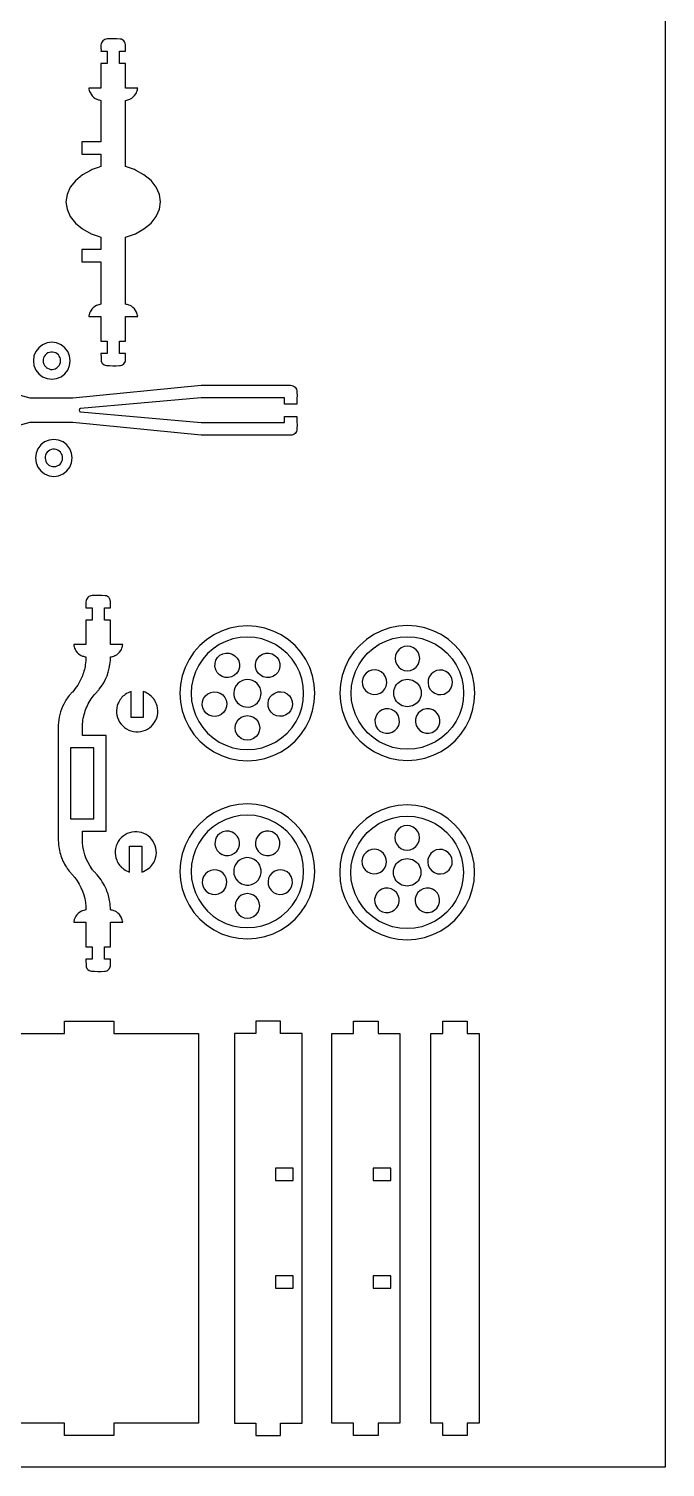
# Model space of a CAD drawing. Extents: x -160 to 304, y -193 to 452.
# Drawn here: x 148.4 to 303.9, y -193.1 to 158.5 of the extents above; entities that cross this region are included whole.
import ezdxf

# ---------------------------------------------------------------- set-up
doc = ezdxf.new("R2010")
doc.units = 0
doc.header["$MEASUREMENT"] = 0
doc.layers.get('0').update_dxf_attribs({"linetype": 'CONTINUOUS'})
doc.layers.add('ENGRAVE', color=1, linetype='CONTINUOUS')
doc.layers.add('LAYER_1', color=18, linetype='CONTINUOUS')

msp = doc.modelspace()

# ---------------------------------------------------------------- linework, layer by layer
msp.add_lwpolyline([(-160.27, -193.09), (-160.27, 452.13), (303.91, 452.13), (303.91, -193.09)], close=True)
at = {"layer": 'ENGRAVE'}
for points in [[(194.92, -15.86), (196.53, -16.65), (198.24, -17.23), (200, -17.58), (201.79, -17.7), (203.59, -17.58), (205.35, -17.23), (207.05, -16.65), (208.67, -15.86), (210.16, -14.86), (211.52, -13.67), (212.7, -12.32), (213.7, -10.83), (214.5, -9.21), (215.07, -7.51), (215.42, -5.75), (215.54, -3.95), (215.42, -2.16), (215.07, -0.39), (214.5, 1.31), (213.7, 2.92), (212.7, 4.42), (211.52, 5.77), (210.16, 6.96), (208.67, 7.95), (207.05, 8.75), (205.35, 9.33), (203.59, 9.68), (201.79, 9.8), (200, 9.68), (198.24, 9.33), (196.53, 8.75), (194.92, 7.95), (193.42, 6.96), (192.07, 5.77), (190.89, 4.42), (189.89, 2.92), (189.09, 1.31), (188.51, -0.39), (188.16, -2.16), (188.05, -3.95), (188.16, -5.75), (188.51, -7.51), (189.09, -9.21), (189.89, -10.83), (190.89, -12.32), (192.07, -13.67), (193.42, -14.86)], [(232.53, -14.78), (231.17, -13.59), (229.99, -12.24), (228.99, -10.75), (228.19, -9.13), (227.62, -7.43), (227.27, -5.67), (227.15, -3.87), (227.27, -2.08), (227.62, -0.31), (228.19, 1.39), (228.99, 3), (229.99, 4.5), (231.17, 5.85), (232.53, 7.03), (234.02, 8.03), (235.63, 8.83), (237.34, 9.41), (239.1, 9.76), (240.9, 9.88), (242.69, 9.76), (244.45, 9.41), (246.16, 8.83), (247.77, 8.03), (249.27, 7.03), (250.62, 5.85), (251.8, 4.5), (252.8, 3), (253.6, 1.39), (254.18, -0.31), (254.53, -2.08), (254.64, -3.87), (254.53, -5.67), (254.18, -7.43), (253.6, -9.13), (252.8, -10.75), (251.8, -12.24), (250.62, -13.59), (249.27, -14.78), (247.77, -15.78), (246.16, -16.57), (244.45, -17.15), (242.69, -17.5), (240.9, -17.62), (239.1, -17.5), (237.34, -17.15), (235.63, -16.57), (234.02, -15.78)], [(193.42, -58.37), (194.92, -59.37), (196.53, -60.17), (198.24, -60.75), (200, -61.1), (201.79, -61.21), (203.59, -61.1), (205.35, -60.75), (207.05, -60.17), (208.67, -59.37), (210.16, -58.37), (211.52, -57.19), (212.7, -55.84), (213.7, -54.34), (214.5, -52.73), (215.07, -51.02), (215.42, -49.26), (215.54, -47.47), (215.42, -45.67), (215.07, -43.91), (214.5, -42.2), (213.7, -40.59), (212.7, -39.1), (211.52, -37.74), (210.16, -36.56), (208.67, -35.56), (207.05, -34.76), (205.35, -34.19), (203.59, -33.84), (201.79, -33.72), (200, -33.84), (198.24, -34.19), (196.53, -34.76), (194.92, -35.56), (193.42, -36.56), (192.07, -37.74), (190.89, -39.1), (189.89, -40.59), (189.09, -42.2), (188.51, -43.91), (188.16, -45.67), (188.05, -47.47), (188.16, -49.26), (188.51, -51.02), (189.09, -52.73), (189.89, -54.34), (190.89, -55.84), (192.07, -57.19)], [(233.95, -59.61), (232.46, -58.61), (231.1, -57.42), (229.92, -56.07), (228.92, -54.58), (228.12, -52.96), (227.55, -51.26), (227.19, -49.5), (227.08, -47.7), (227.19, -45.91), (227.55, -44.14), (228.12, -42.44), (228.92, -40.83), (229.92, -39.33), (231.1, -37.98), (232.46, -36.8), (233.95, -35.8), (235.56, -35), (237.27, -34.42), (239.03, -34.07), (240.83, -33.95), (242.62, -34.07), (244.38, -34.42), (246.09, -35), (247.7, -35.8), (249.19, -36.8), (250.55, -37.98), (251.73, -39.33), (252.73, -40.83), (253.53, -42.44), (254.1, -44.14), (254.46, -45.91), (254.57, -47.7), (254.46, -49.5), (254.1, -51.26), (253.53, -52.96), (252.73, -54.58), (251.73, -56.07), (250.55, -57.42), (249.19, -58.61), (247.7, -59.61), (246.09, -60.4), (244.38, -60.98), (242.62, -61.33), (240.83, -61.45), (239.03, -61.33), (237.27, -60.98), (235.56, -60.4)]]:
    msp.add_lwpolyline(points, close=True, dxfattribs=at)
at = {"layer": 'LAYER_1'}
for points in [[(172.01, 79.14), (170.51, 79.14), (170.51, 82.14), (172.01, 82.14), (172.01, 88.14), (175.01, 88.14, 0.065228), (174.68, 89.22, 0.148337), (173.44, 90.64, 0.0567), (172.85, 90.93, 0.042505), (172.01, 91.14), (172.01, 107.5, -0.003944), (173.94, 108.19, 0.023671), (174.41, 108.38), (176.52, 109.55), (178.24, 110.97), (179.52, 112.59), (180.31, 114.34), (180.57, 116.16), (180.31, 117.98), (179.52, 119.73), (178.24, 121.35), (176.52, 122.77), (174.41, 123.94, 0.023671), (173.94, 124.13, -0.003944), (172.01, 124.82), (172.01, 140.97, 0.065228), (173.09, 141.29, 0.148337), (174.51, 142.53, 0.0567), (174.8, 143.12, 0.042505), (175.01, 143.97), (172.01, 143.97), (172.01, 149.97), (170.51, 149.97), (170.51, 152.97), (172.01, 152.97, 0.006529), (171.99, 154.54, 0.260864), (171.26, 155.77, 0.118127), (170.69, 155.93, 0.021662), (167.51, 155.97, 0.190424), (166.47, 155.51, 0.190352), (166.01, 154.47, 0.012268), (166.01, 153.72, -0.004089), (166.01, 152.97), (167.51, 152.97), (167.51, 149.97), (166.01, 149.97), (166.01, 143.97), (163.01, 143.97, 0.065228), (163.34, 142.88, 0.148337), (164.58, 141.46, 0.0567), (165.17, 141.18, 0.042505), (166.01, 140.97), (166.01, 130.82), (161.35, 130.82), (161.35, 127.82), (166.01, 127.82), (166.01, 124.82, -0.00393), (164.08, 124.13, 0.023583), (163.61, 123.94), (161.5, 122.76), (159.78, 121.34), (158.5, 119.72), (157.71, 117.98), (157.45, 116.16), (157.71, 114.34), (158.5, 112.59), (159.78, 110.98), (161.5, 109.55), (163.61, 108.38, 0.023583), (164.08, 108.19, -0.00393), (166.01, 107.5), (166.01, 104.5), (161.35, 104.5), (161.35, 101.5), (166.01, 101.5), (166.01, 91.14, 0.065228), (164.93, 90.81, 0.148337), (163.51, 89.57, 0.0567), (163.23, 88.98, 0.042505), (163.01, 88.14), (166.01, 88.14), (166.01, 82.14), (167.51, 82.14), (167.51, 79.14), (166.01, 79.14, 0.006529), (166.03, 77.57, 0.260864), (166.76, 76.34, 0.118127), (167.33, 76.17, 0.021662), (170.51, 76.14, 0.190424), (171.56, 76.59, 0.190352), (172.01, 77.64, 0.012268), (172.02, 78.39, -0.004089)], [(152.93, 75.49, 0.936602), (155.29, 79.02, 0.936602), (152.49, 75.82, 0.032737), (152.7, 75.64, 0.032737)], [(153.42, 51.74, 0.936602), (155.78, 55.27, 0.936602), (152.98, 52.08, 0.032737), (153.19, 51.89, 0.032737)], [(168.34, -68.88), (166.84, -68.88), (166.84, -65.88), (168.34, -65.88), (168.34, -59.88), (171.34, -59.88, 0.065228), (171.01, -58.8, 0.148337), (169.77, -57.38, 0.0567), (169.18, -57.1, 0.042505), (168.34, -56.88, 0.026399), (168.16, -54.94, 0.064422), (167.32, -51.9, 0.082666), (165.05, -48.31, 0.005773), (164.49, -47.69, -0.027956), (163.95, -47.05, -0.16647), (161.47, -39.33, -0.005228), (161.5, -38.47, 0.010117), (161.52, -37.61), (167.31, -37.61), (167.31, -14.29), (161.52, -14.29, 0.009072), (161.48, -12.63, -0.037192), (161.55, -10.96, -0.074367), (162.52, -7.31, -0.077224), (164.46, -4.24, -0.012509), (165.04, -3.61, 0.02617), (165.6, -2.97, 0.149562), (168.31, 4.09, 0.012372), (168.32, 4.52, -0.004124), (168.34, 4.95, 0.065228), (169.42, 5.27, 0.148337), (170.84, 6.51, 0.0567), (171.12, 7.1, 0.042505), (171.34, 7.95), (168.34, 7.95), (168.34, 13.95), (166.84, 13.95), (166.84, 16.95), (168.34, 16.95, 0.006529), (168.32, 18.52, 0.260864), (167.59, 19.74, 0.118127), (167.02, 19.91, 0.021662), (163.84, 19.95, 0.190424), (162.79, 19.49, 0.190352), (162.34, 18.45, 0.012268), (162.33, 17.7, -0.004089), (162.34, 16.95), (163.84, 16.95), (163.84, 13.95), (162.34, 13.95), (162.34, 7.95), (159.34, 7.95, 0.065228), (159.67, 6.86, 0.148337), (160.91, 5.44, 0.0567), (161.5, 5.16, 0.042505), (162.34, 4.95, -0.026399), (162.17, 3, -0.064422), (161.32, -0.04, -0.082666), (159.05, -3.63, -0.018345), (158.76, -3.93, 0.022041), (158.47, -4.24, 0.061507), (156.9, -6.57, 0.107635), (155.55, -11.76, 0.01196), (155.55, -12.17, -0.002886), (155.55, -12.58, 0.000825), (155.53, -25.97, 0.000825), (155.55, -39.36, 0.033004), (155.7, -41.5, 0.075197), (156.71, -44.93, 0.033003), (157.54, -46.45, 0.036703), (158.47, -47.69, 0.013791), (159.04, -48.32, -0.026597), (159.6, -48.97, -0.149562), (162.31, -56.03, -0.012372), (162.33, -56.46, 0.004124), (162.34, -56.88, 0.065228), (161.26, -57.21, 0.148337), (159.83, -58.45, 0.0567), (159.55, -59.04, 0.042505), (159.34, -59.88), (162.34, -59.88), (162.34, -65.88), (163.84, -65.88), (163.84, -68.88), (162.34, -68.88, 0.006529), (162.36, -70.46, 0.260864), (163.09, -71.68, 0.118127), (163.66, -71.85, 0.021662), (166.84, -71.88, 0.190424), (167.88, -71.43, 0.190352), (168.34, -70.38, 0.012268), (168.34, -69.63, -0.004089)], [(200.11, -6.86, 0.967799), (203.66, -1.16, 0.967799), (199.75, -6.62, 0.016364), (199.93, -6.75, 0.016364)], [(176.35, -3.52), (176.35, -9.82), (173.35, -9.82), (173.35, -3.52, 0.069827), (171.93, -4.23, 0.143963), (170.19, -6.39, 0.513852), (174.52, -13.35, 0.513741), (179.72, -7.01, 0.165644), (177.94, -4.37, 0.081484)], [(173.01, -47.63), (173.01, -41.33), (176.01, -41.33), (176.01, -47.63, 0.081484), (177.6, -46.78, 0.165644), (179.37, -44.14, 0.513741), (174.17, -37.8, 0.513852), (169.85, -44.76, 0.143963), (171.59, -46.92, 0.069827)], [(199.75, -50.13, 0.967799), (204.01, -44.94, 0.967799), (199.42, -49.84, 0.016364), (199.58, -49.99, 0.016364)]]:
    msp.add_lwpolyline(points, format="xyb", close=True, dxfattribs=at)
for points in [[(151.74, 73.42), (152.82, 72.97), (153.99, 72.82), (155.16, 72.97), (156.25, 73.42), (157.18, 74.14), (157.9, 75.07), (158.35, 76.16), (158.5, 77.33), (158.35, 78.5), (157.9, 79.58), (157.18, 80.52), (156.25, 81.24), (155.16, 81.69), (153.99, 81.84), (152.82, 81.69), (151.74, 81.24), (150.8, 80.52), (150.08, 79.58), (149.63, 78.5), (149.48, 77.33), (149.63, 76.16), (150.08, 75.07), (150.8, 74.14)], [(152.23, 49.67), (153.32, 49.22), (154.48, 49.07), (155.65, 49.22), (156.74, 49.67), (157.67, 50.39), (158.39, 51.32), (158.84, 52.41), (159, 53.58), (158.84, 54.75), (158.39, 55.84), (157.67, 56.77), (156.74, 57.49), (155.65, 57.94), (154.48, 58.09), (153.32, 57.94), (152.23, 57.49), (151.29, 56.77), (150.58, 55.84), (150.13, 54.75), (149.97, 53.58), (150.13, 52.41), (150.58, 51.32), (151.29, 50.39)], [(193.55, -18.23), (195.49, -19.18), (197.53, -19.87), (199.64, -20.3), (201.79, -20.44), (203.95, -20.3), (206.06, -19.87), (208.1, -19.18), (210.04, -18.23), (211.83, -17.03), (213.45, -15.61), (214.87, -13.99), (216.07, -12.19), (217.02, -10.26), (217.72, -8.22), (218.14, -6.1), (218.28, -3.95), (218.14, -1.8), (217.72, 0.31), (217.02, 2.36), (216.07, 4.29), (214.87, 6.08), (213.45, 7.7), (211.83, 9.13), (210.04, 10.32), (208.1, 11.28), (206.06, 11.97), (203.95, 12.39), (201.79, 12.53), (199.64, 12.39), (197.53, 11.97), (195.49, 11.28), (193.55, 10.32), (191.76, 9.13), (190.14, 7.7), (188.72, 6.08), (187.52, 4.29), (186.56, 2.36), (185.87, 0.31), (185.45, -1.8), (185.31, -3.95), (185.45, -6.1), (185.87, -8.22), (186.56, -10.26), (187.52, -12.19), (188.72, -13.99), (190.14, -15.61), (191.76, -17.03)], [(232.65, -18.15), (234.59, -19.1), (236.63, -19.8), (238.74, -20.22), (240.9, -20.36), (243.05, -20.22), (245.16, -19.8), (247.2, -19.1), (249.14, -18.15), (250.93, -16.95), (252.55, -15.53), (253.97, -13.91), (255.17, -12.12), (256.13, -10.18), (256.82, -8.14), (257.24, -6.02), (257.38, -3.87), (257.24, -1.72), (256.82, 0.39), (256.13, 2.44), (255.17, 4.37), (253.97, 6.16), (252.55, 7.78), (250.93, 9.2), (249.14, 10.4), (247.2, 11.36), (245.16, 12.05), (243.05, 12.47), (240.9, 12.61), (238.74, 12.47), (236.63, 12.05), (234.59, 11.36), (232.65, 10.4), (230.86, 9.2), (229.24, 7.78), (227.82, 6.16), (226.62, 4.37), (225.67, 2.44), (224.97, 0.39), (224.55, -1.72), (224.41, -3.87), (224.55, -6.02), (224.97, -8.14), (225.67, -10.18), (226.62, -12.12), (227.82, -13.91), (229.24, -15.53), (230.86, -16.95)], [(240.12, 1.67), (240.9, 1.57), (241.67, 1.67), (242.4, 1.97), (243.02, 2.45), (243.5, 3.07), (243.8, 3.8), (243.9, 4.58), (243.8, 5.36), (243.5, 6.08), (243.02, 6.7), (242.4, 7.18), (241.67, 7.48), (240.9, 7.58), (240.12, 7.48), (239.39, 7.18), (238.77, 6.7), (238.29, 6.08), (237.99, 5.36), (237.89, 4.58), (237.99, 3.8), (238.29, 3.07), (238.77, 2.45), (239.39, 1.97)], [(194.41, 1.14), (194.04, 1.83), (193.86, 2.6), (193.88, 3.38), (194.11, 4.13), (194.52, 4.8), (195.09, 5.34), (195.78, 5.71), (196.55, 5.89), (197.33, 5.87), (198.08, 5.65), (198.75, 5.23), (199.29, 4.66), (199.66, 3.97), (199.84, 3.21), (199.82, 2.42), (199.59, 1.67), (199.18, 1), (198.61, 0.46), (197.92, 0.09), (197.15, -0.09), (196.37, -0.07), (195.62, 0.16), (194.95, 0.57)], [(204.41, 1), (204, 1.67), (203.78, 2.42), (203.76, 3.2), (203.94, 3.97), (204.31, 4.66), (204.85, 5.23), (205.52, 5.64), (206.27, 5.86), (207.06, 5.89), (207.82, 5.7), (208.51, 5.33), (209.08, 4.79), (209.49, 4.12), (209.72, 3.37), (209.74, 2.58), (209.56, 1.82), (209.19, 1.13), (208.65, 0.56), (207.98, 0.15), (207.22, -0.08), (206.44, -0.1), (205.68, 0.08), (204.98, 0.46)], [(231.93, -4.11), (232.7, -4.25), (233.48, -4.19), (234.22, -3.93), (234.87, -3.49), (235.38, -2.89), (235.72, -2.18), (235.87, -1.41), (235.81, -0.63), (235.55, 0.11), (235.1, 0.76), (234.51, 1.27), (233.8, 1.61), (233.03, 1.76), (232.24, 1.7), (231.5, 1.43), (230.85, 0.99), (230.34, 0.39), (230, -0.31), (229.86, -1.09), (229.92, -1.87), (230.18, -2.61), (230.62, -3.26), (231.22, -3.77)], [(248.31, -4.2), (249.09, -4.27), (249.86, -4.12), (250.57, -3.78), (251.17, -3.27), (251.61, -2.63), (251.87, -1.89), (251.94, -1.1), (251.79, -0.33), (251.45, 0.38), (250.94, 0.97), (250.3, 1.42), (249.56, 1.68), (248.77, 1.74), (248, 1.6), (247.29, 1.26), (246.7, 0.75), (246.25, 0.1), (245.99, -0.64), (245.93, -1.42), (246.07, -2.19), (246.41, -2.9), (246.92, -3.5), (247.57, -3.94)], [(239.22, -6.78), (238.85, -6.54), (238.52, -6.25), (238.23, -5.92), (237.99, -5.55), (237.79, -5.16), (237.65, -4.74), (237.56, -4.31), (237.54, -3.87), (237.56, -3.43), (237.65, -3), (237.79, -2.59), (237.99, -2.19), (238.23, -1.83), (238.52, -1.5), (238.85, -1.21), (239.22, -0.96), (239.61, -0.77), (240.03, -0.63), (240.46, -0.54), (240.9, -0.51), (241.33, -0.54), (241.77, -0.63), (242.18, -0.77), (242.58, -0.96), (242.94, -1.21), (243.27, -1.5), (243.56, -1.83), (243.81, -2.19), (244, -2.59), (244.14, -3), (244.23, -3.43), (244.26, -3.87), (244.23, -4.31), (244.14, -4.74), (244, -5.16), (243.81, -5.55), (243.56, -5.92), (243.27, -6.25), (242.94, -6.54), (242.58, -6.78), (242.18, -6.98), (241.77, -7.12), (241.33, -7.2), (240.9, -7.23), (240.46, -7.2), (240.03, -7.12), (239.61, -6.98)], [(191.24, -8.22), (190.9, -7.51), (190.76, -6.74), (190.82, -5.96), (191.08, -5.22), (191.52, -4.57), (192.12, -4.06), (192.83, -3.72), (193.6, -3.57), (194.38, -3.63), (195.12, -3.89), (195.77, -4.34), (196.28, -4.93), (196.62, -5.64), (196.76, -6.41), (196.7, -7.2), (196.44, -7.94), (196, -8.59), (195.4, -9.1), (194.7, -9.44), (193.92, -9.58), (193.14, -9.52), (192.4, -9.26), (191.75, -8.82)], [(207.59, -8.58), (207.15, -7.93), (206.89, -7.19), (206.83, -6.41), (206.97, -5.63), (207.31, -4.92), (207.82, -4.33), (208.46, -3.88), (209.2, -3.62), (209.99, -3.56), (210.76, -3.7), (211.47, -4.04), (212.07, -4.55), (212.51, -5.2), (212.77, -5.94), (212.83, -6.72), (212.69, -7.49), (212.35, -8.2), (211.84, -8.8), (211.2, -9.24), (210.46, -9.51), (209.67, -9.57), (208.9, -9.42), (208.19, -9.09)], [(199.67, -14.53), (199.19, -13.91), (198.89, -13.18), (198.79, -12.4), (198.89, -11.62), (199.19, -10.9), (199.67, -10.28), (200.29, -9.8), (201.02, -9.5), (201.79, -9.39), (202.57, -9.5), (203.3, -9.8), (203.92, -10.28), (204.4, -10.9), (204.7, -11.62), (204.8, -12.4), (204.7, -13.18), (204.4, -13.91), (203.92, -14.53), (203.3, -15.01), (202.57, -15.31), (201.79, -15.41), (201.02, -15.31), (200.29, -15.01)], [(234.88, -13.54), (235.65, -13.72), (236.43, -13.7), (237.19, -13.47), (237.85, -13.06), (238.39, -12.49), (238.76, -11.79), (238.95, -11.03), (238.92, -10.25), (238.7, -9.49), (238.28, -8.83), (237.71, -8.29), (237.02, -7.91), (236.26, -7.73), (235.47, -7.76), (234.72, -7.98), (234.05, -8.4), (233.51, -8.97), (233.14, -9.66), (232.96, -10.42), (232.98, -11.21), (233.21, -11.96), (233.62, -12.63), (234.19, -13.17)], [(244.62, -13.46), (245.37, -13.69), (246.16, -13.71), (246.92, -13.53), (247.61, -13.15), (248.18, -12.62), (248.6, -11.95), (248.82, -11.19), (248.84, -10.41), (248.66, -9.65), (248.29, -8.95), (247.75, -8.38), (247.08, -7.97), (246.33, -7.75), (245.54, -7.73), (244.78, -7.91), (244.09, -8.28), (243.52, -8.82), (243.1, -9.49), (242.88, -10.24), (242.86, -11.03), (243.04, -11.79), (243.41, -12.48), (243.95, -13.05)], [(158.56, -34.6), (164.3, -34.6), (164.3, -17.3), (158.56, -17.3)], [(193.55, -61.74), (195.49, -62.7), (197.53, -63.39), (199.64, -63.81), (201.79, -63.95), (203.95, -63.81), (206.06, -63.39), (208.1, -62.7), (210.04, -61.74), (211.83, -60.54), (213.45, -59.12), (214.87, -57.5), (216.07, -55.71), (217.02, -53.77), (217.72, -51.73), (218.14, -49.62), (218.28, -47.47), (218.14, -45.31), (217.72, -43.2), (217.02, -41.16), (216.07, -39.22), (214.87, -37.43), (213.45, -35.81), (211.83, -34.39), (210.04, -33.19), (208.1, -32.24), (206.06, -31.54), (203.95, -31.12), (201.79, -30.98), (199.64, -31.12), (197.53, -31.54), (195.49, -32.24), (193.55, -33.19), (191.76, -34.39), (190.14, -35.81), (188.72, -37.43), (187.52, -39.22), (186.56, -41.16), (185.87, -43.2), (185.45, -45.31), (185.31, -47.47), (185.45, -49.62), (185.87, -51.73), (186.56, -53.77), (187.52, -55.71), (188.72, -57.5), (190.14, -59.12), (191.76, -60.54)], [(234.52, -62.93), (236.56, -63.63), (238.67, -64.05), (240.83, -64.19), (242.98, -64.05), (245.09, -63.63), (247.13, -62.93), (249.07, -61.98), (250.86, -60.78), (252.48, -59.36), (253.9, -57.74), (255.1, -55.94), (256.05, -54.01), (256.75, -51.97), (257.17, -49.85), (257.31, -47.7), (257.17, -45.55), (256.75, -43.44), (256.05, -41.39), (255.1, -39.46), (253.9, -37.67), (252.48, -36.05), (250.86, -34.62), (249.07, -33.43), (247.13, -32.47), (245.09, -31.78), (242.98, -31.36), (240.83, -31.22), (238.67, -31.36), (236.56, -31.78), (234.52, -32.47), (232.58, -33.43), (230.79, -34.62), (229.17, -36.05), (227.75, -37.67), (226.55, -39.46), (225.6, -41.39), (224.9, -43.44), (224.48, -45.55), (224.34, -47.7), (224.48, -49.85), (224.9, -51.97), (225.6, -54.01), (226.55, -55.94), (227.75, -57.74), (229.17, -59.36), (230.79, -60.78), (232.58, -61.98)], [(195.62, -43.36), (196.37, -43.58), (197.15, -43.6), (197.92, -43.42), (198.61, -43.05), (199.18, -42.51), (199.59, -41.84), (199.82, -41.09), (199.84, -40.31), (199.66, -39.54), (199.29, -38.85), (198.75, -38.28), (198.08, -37.87), (197.33, -37.64), (196.55, -37.62), (195.78, -37.8), (195.09, -38.17), (194.52, -38.71), (194.11, -39.38), (193.88, -40.13), (193.86, -40.92), (194.04, -41.68), (194.41, -42.37), (194.95, -42.94)], [(205.68, -43.43), (206.44, -43.61), (207.22, -43.59), (207.98, -43.37), (208.65, -42.95), (209.19, -42.38), (209.56, -41.69), (209.74, -40.93), (209.72, -40.14), (209.49, -39.39), (209.08, -38.72), (208.51, -38.18), (207.82, -37.81), (207.06, -37.63), (206.27, -37.65), (205.52, -37.87), (204.85, -38.29), (204.31, -38.86), (203.94, -39.55), (203.76, -40.31), (203.78, -41.1), (204, -41.85), (204.41, -42.52), (204.98, -43.06)], [(240.05, -42.16), (240.83, -42.26), (241.6, -42.16), (242.33, -41.86), (242.95, -41.38), (243.43, -40.76), (243.73, -40.03), (243.83, -39.25), (243.73, -38.47), (243.43, -37.75), (242.95, -37.13), (242.33, -36.65), (241.6, -36.35), (240.83, -36.24), (240.05, -36.35), (239.32, -36.65), (238.7, -37.13), (238.22, -37.75), (237.92, -38.47), (237.82, -39.25), (237.92, -40.03), (238.22, -40.76), (238.7, -41.38), (239.32, -41.86)], [(231.86, -47.94), (232.63, -48.08), (233.41, -48.02), (234.15, -47.76), (234.8, -47.32), (235.31, -46.72), (235.65, -46.01), (235.8, -45.24), (235.74, -44.46), (235.48, -43.72), (235.03, -43.07), (234.44, -42.56), (233.73, -42.22), (232.96, -42.07), (232.17, -42.13), (231.43, -42.39), (230.78, -42.84), (230.27, -43.43), (229.93, -44.14), (229.79, -44.91), (229.85, -45.7), (230.11, -46.44), (230.55, -47.09), (231.15, -47.6)], [(248.24, -48.03), (249.02, -48.09), (249.79, -47.95), (250.5, -47.61), (251.1, -47.1), (251.54, -46.46), (251.8, -45.72), (251.87, -44.93), (251.72, -44.16), (251.38, -43.45), (250.87, -42.86), (250.23, -42.41), (249.49, -42.15), (248.7, -42.09), (247.93, -42.23), (247.22, -42.57), (246.63, -43.08), (246.18, -43.73), (245.92, -44.47), (245.86, -45.25), (246, -46.02), (246.34, -46.73), (246.85, -47.33), (247.5, -47.77)], [(239.15, -50.61), (238.78, -50.37), (238.45, -50.08), (238.16, -49.75), (237.92, -49.38), (237.72, -48.99), (237.58, -48.57), (237.49, -48.14), (237.47, -47.7), (237.49, -47.26), (237.58, -46.83), (237.72, -46.42), (237.92, -46.02), (238.16, -45.66), (238.45, -45.33), (238.78, -45.04), (239.15, -44.79), (239.54, -44.6), (239.96, -44.46), (240.39, -44.37), (240.83, -44.34), (241.26, -44.37), (241.69, -44.46), (242.11, -44.6), (242.51, -44.79), (242.87, -45.04), (243.2, -45.33), (243.49, -45.66), (243.74, -46.02), (243.93, -46.42), (244.07, -46.83), (244.16, -47.26), (244.19, -47.7), (244.16, -48.14), (244.07, -48.57), (243.93, -48.99), (243.74, -49.38), (243.49, -49.75), (243.2, -50.08), (242.87, -50.37), (242.51, -50.61), (242.11, -50.81), (241.69, -50.95), (241.26, -51.03), (240.83, -51.06), (240.39, -51.03), (239.96, -50.95), (239.54, -50.81)], [(192.4, -52.77), (193.14, -53.03), (193.92, -53.09), (194.7, -52.95), (195.4, -52.61), (196, -52.1), (196.44, -51.45), (196.7, -50.71), (196.76, -49.93), (196.62, -49.16), (196.28, -48.45), (195.77, -47.85), (195.12, -47.41), (194.38, -47.15), (193.6, -47.09), (192.83, -47.23), (192.12, -47.57), (191.52, -48.08), (191.08, -48.73), (190.82, -49.47), (190.76, -50.25), (190.9, -51.03), (191.24, -51.73), (191.75, -52.33)], [(208.9, -52.94), (209.67, -53.08), (210.46, -53.02), (211.2, -52.76), (211.84, -52.31), (212.35, -51.72), (212.69, -51.01), (212.83, -50.23), (212.77, -49.45), (212.51, -48.71), (212.07, -48.06), (211.47, -47.55), (210.76, -47.22), (209.99, -47.07), (209.2, -47.13), (208.46, -47.4), (207.82, -47.84), (207.31, -48.44), (206.97, -49.15), (206.83, -49.92), (206.89, -50.7), (207.15, -51.44), (207.59, -52.09), (208.19, -52.6)], [(234.81, -57.37), (235.58, -57.55), (236.36, -57.53), (237.12, -57.3), (237.78, -56.89), (238.32, -56.32), (238.69, -55.62), (238.87, -54.86), (238.85, -54.08), (238.63, -53.32), (238.21, -52.66), (237.64, -52.12), (236.95, -51.74), (236.19, -51.56), (235.4, -51.59), (234.65, -51.81), (233.98, -52.23), (233.44, -52.8), (233.07, -53.49), (232.89, -54.25), (232.91, -55.04), (233.14, -55.79), (233.55, -56.46), (234.12, -57)], [(244.55, -57.29), (245.3, -57.52), (246.09, -57.54), (246.85, -57.36), (247.54, -56.98), (248.11, -56.44), (248.53, -55.78), (248.75, -55.02), (248.77, -54.24), (248.59, -53.47), (248.22, -52.78), (247.68, -52.21), (247.01, -51.8), (246.26, -51.58), (245.47, -51.56), (244.71, -51.74), (244.02, -52.11), (243.45, -52.65), (243.03, -53.32), (242.81, -54.07), (242.79, -54.86), (242.97, -55.62), (243.34, -56.31), (243.88, -56.88)], [(201.02, -58.82), (201.79, -58.92), (202.57, -58.82), (203.3, -58.52), (203.92, -58.04), (204.4, -57.42), (204.7, -56.69), (204.8, -55.92), (204.7, -55.14), (204.4, -54.41), (203.92, -53.79), (203.3, -53.31), (202.57, -53.01), (201.79, -52.91), (201.02, -53.01), (200.29, -53.31), (199.67, -53.79), (199.19, -54.41), (198.89, -55.14), (198.79, -55.92), (198.89, -56.69), (199.19, -57.42), (199.67, -58.04), (200.29, -58.52)], [(136.4, -182.29), (136.4, -87.06), (157.12, -87.06), (157.12, -84.06), (169.15, -84.06), (169.15, -87.06), (189.87, -87.06), (189.87, -182.29), (169.15, -182.29), (169.15, -185.3), (157.12, -185.3), (157.12, -182.29)], [(209.89, -185.3), (209.89, -182.29), (215.17, -182.29), (215.17, -87.06), (209.89, -87.06), (209.89, -84.06), (203.87, -84.06), (203.87, -87.06), (198.6, -87.06), (198.6, -182.29), (203.87, -182.29), (203.87, -185.3)], [(227.74, -185.3), (227.74, -182.29), (222.46, -182.29), (222.46, -87.06), (227.74, -87.06), (227.74, -84.06), (233.75, -84.06), (233.75, -87.06), (239.03, -87.06), (239.03, -182.29), (233.75, -182.29), (233.75, -185.3)], [(246.61, -182.29), (246.61, -87.06), (249.52, -87.06), (249.52, -84.06), (255.53, -84.06), (255.53, -87.06), (258.44, -87.06), (258.44, -182.29), (255.53, -182.29), (255.53, -185.3), (249.52, -185.3), (249.52, -182.29)], [(213.01, -123.02), (213.01, -120.02), (208.68, -120.02), (208.68, -123.02)], [(236.87, -123.02), (236.87, -120.02), (232.54, -120.02), (232.54, -123.02)], [(208.68, -146.34), (208.68, -149.34), (213.01, -149.34), (213.01, -146.34)], [(236.87, -149.34), (236.87, -146.34), (232.54, -146.34), (232.54, -149.34)]]:
    msp.add_lwpolyline(points, close=True, dxfattribs=at)
msp.add_lwpolyline([(117.2, 76.89), (148.61, 68.24), (159.14, 68.24), (190.48, 71.35), (212.34, 71.35, -0.190421), (213.43, 70.88, -0.190421), (213.9, 69.79, -0.012272), (213.91, 68.26, 0.004091), (213.9, 66.73), (210.89, 66.73), (210.89, 68.24), (190.48, 68.24), (161.02, 65.64, 0.347548), (160.69, 65.23, 0.347548), (161.02, 64.81), (190.48, 62.22), (210.89, 62.22), (210.89, 63.72), (213.9, 63.72, 0.004091), (213.91, 62.19, -0.012272), (213.9, 60.66, -0.190421), (213.43, 59.58, -0.190421), (212.34, 59.11), (190.48, 59.11), (159.14, 62.22), (148.61, 62.22), (117.2, 53.57)], format="xyb", dxfattribs=at)

doc.saveas('drawing.dxf')
